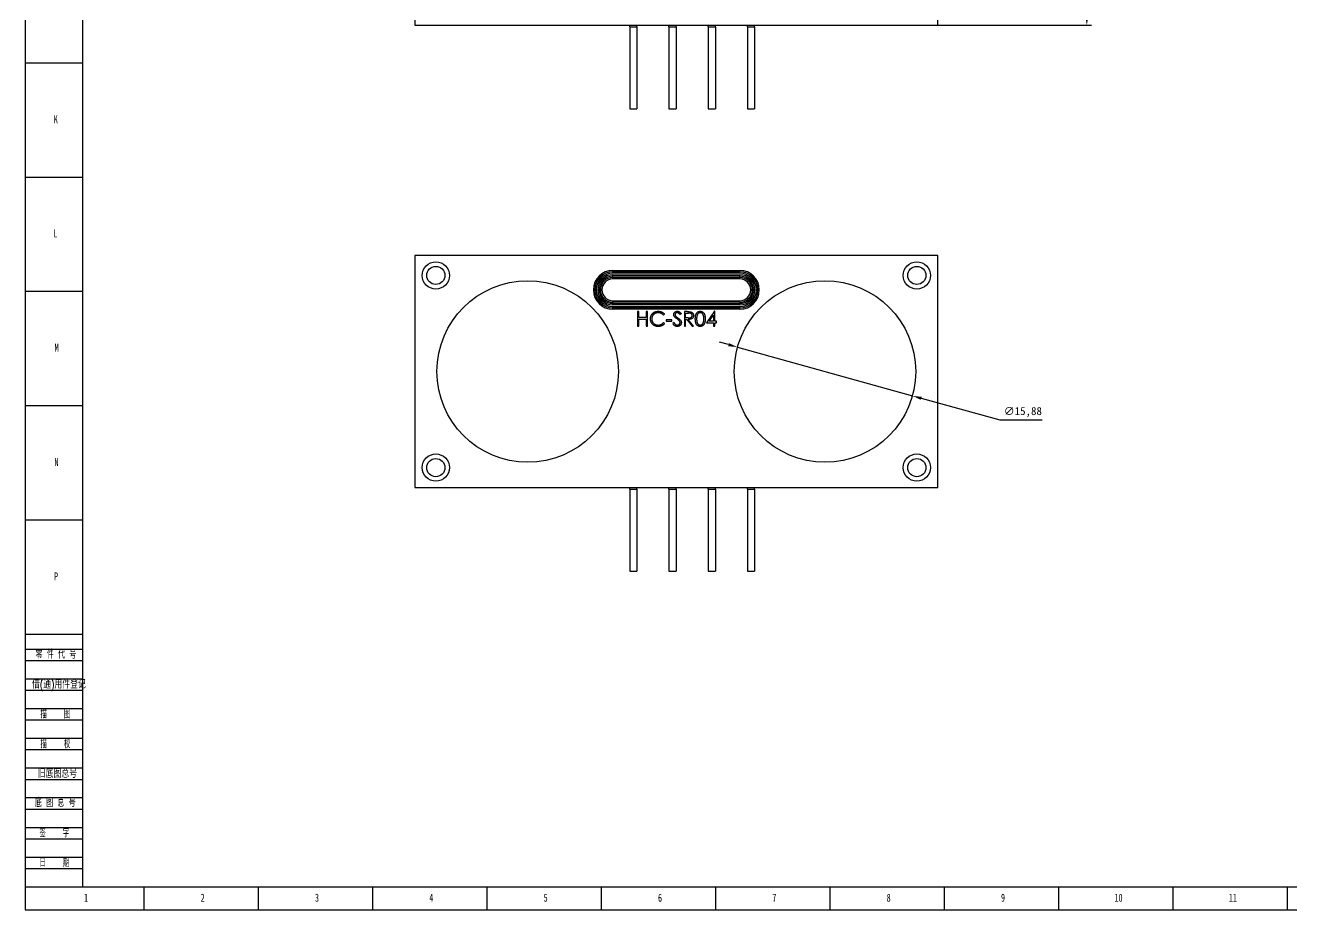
# Model space of a CAD drawing. Header units: millimetres. Extents: x 0 to 1189, y 0 to 841.
# Drawn here: x 0 to 554, y 0 to 387 of the extents above; entities that cross this region are included whole.
import ezdxf

# ---------------------------------------------------------------- set-up
doc = ezdxf.new("R2010")
doc.units = ezdxf.units.MM
doc.header["$PDSIZE"] = -1
for name, color, linetype in [('10', 7, 'Continuous'), ('5', 7, 'Continuous'), ('9', 7, 'Continuous')]:
    doc.layers.add(name, color=color, linetype=linetype)
doc.layers.add('文字层', color=3, linetype='Continuous', lineweight=25)
doc.styles.add('SLDTEXTSTYLE0', font='TXT', dxfattribs={"width": 0.7, "bigfont": 'bigfont'})
doc.styles.add('SLDTEXTSTYLE2', font='TXT', dxfattribs={"width": 0.614286, "bigfont": 'bigfont'})
doc.styles.add('SLDTEXTSTYLE4', font='TXT', dxfattribs={"width": 0.566667, "bigfont": 'bigfont'})
doc.styles.add('SLDTEXTSTYLE5', font='TXT', dxfattribs={"width": 0.7})
doc.dimstyles.new('ISO-25', dxfattribs={"dimtxt": 2.5, "dimasz": 2.5, "dimexe": 1.25, "dimexo": 0.625, "dimtad": 1, "dimtxsty": 'Standard', "dimcen": 2.5, "dimadec": 0, "dimazin": 0, "dimtfac": 1, "dimtmove": 0, "dimatfit": 3, "dimfxl": 1, "dimarcsym": 0})

# ---------------------------------------------------------------- blocks, each defined once
blk = doc.blocks.new('*D190')
at = {"layer": 'Defpoints', "color": 0, "transparency": 16777216}
for p in [(398.99, 488.45), (398.99, 386.85), (464.2, 386.85)]:
    blk.add_point(p, dxfattribs=at)
at = {"layer": '文字层', "color": 0, "lineweight": -2, "transparency": 16777216}
for p, q in [((398.99, 488.45), (466.2, 488.45)), ((464.2, 484.37), (464.2, 441.22)), ((464.2, 390.93), (464.2, 434.09)), ((398.99, 386.85), (466.2, 386.85))]:
    blk.add_line(p, q, dxfattribs=at)
at = {"layer": '文字层', "color": 0, "transparency": 16777216}
for points in [[(463.52, 484.37), (464.88, 484.37), (464.2, 488.45)], [(463.52, 390.93), (464.88, 390.93), (464.2, 386.85)]]:
    blk.add_solid(points, dxfattribs=at)
at = {"layer": '文字层', "color": 0, "transparency": 16777216, "insert": (464.2, 437.65), "char_height": 3.5, "attachment_point": 5}
blk.add_mtext('20,32', dxfattribs=at)
blk = doc.blocks.new('*D193')
at = {"layer": 'Defpoints', "color": 0, "transparency": 16777216}
for p in [(311.45, 246.07), (387.92, 224.77)]:
    blk.add_point(p, dxfattribs=at)
at = {"layer": '文字层', "color": 0, "lineweight": -2, "transparency": 16777216}
for p, q in [((307.52, 247.16), (303.59, 248.26)), ((311.45, 246.07), (387.92, 224.77)), ((426.23, 214.09), (391.85, 223.67)), ((444.67, 214.09), (426.23, 214.09))]:
    blk.add_line(p, q, dxfattribs=at)
at = {"layer": '文字层', "color": 0, "transparency": 16777216}
for points in [[(307.71, 247.82), (307.34, 246.51), (311.45, 246.07)], [(392.03, 224.33), (391.66, 223.02), (387.92, 224.77)]]:
    blk.add_solid(points, dxfattribs=at)
at = {"layer": '文字层', "color": 0, "transparency": 16777216, "insert": (436.22, 217.66), "char_height": 3.5, "attachment_point": 5}
blk.add_mtext('∅15,88', dxfattribs=at)

msp = doc.modelspace()

# ---------------------------------------------------------------- linework, layer by layer
at = {"color": 7, "linetype": 'Continuous', "lineweight": 25}
for p, q in [((170.385, 488.455), (170.385, 386.855)), ((398.985, 386.855), (398.985, 488.455)), ((170.385, 386.855), (398.985, 386.855)), ((264.302, 386.22), (264.302, 386.855)), ((264.302, 386.22), (267.477, 386.22)), ((264.302, 386.22), (264.302, 350.342)), ((267.477, 386.22), (267.477, 386.855)), ((267.477, 386.22), (267.477, 350.342)), ((281.447, 386.22), (281.447, 386.855)), ((281.447, 386.22), (284.622, 386.22)), ((281.447, 386.22), (281.447, 350.342)), ((284.622, 386.22), (284.622, 386.855)), ((284.622, 386.22), (284.622, 350.342)), ((298.592, 386.22), (298.592, 386.855)), ((298.592, 386.22), (301.767, 386.22)), ((298.592, 386.22), (298.592, 350.342)), ((301.767, 386.22), (301.767, 386.855)), ((301.767, 386.22), (301.767, 350.342)), ((315.737, 386.22), (315.737, 386.855)), ((315.737, 386.22), (318.912, 386.22)), ((315.737, 386.22), (315.737, 350.342)), ((318.912, 386.22), (318.912, 386.855)), ((318.912, 386.22), (318.912, 350.342)), ((264.302, 350.342), (267.477, 350.342)), ((281.447, 350.342), (284.622, 350.342)), ((298.592, 350.342), (301.767, 350.342)), ((315.737, 350.342), (318.912, 350.342)), ((398.985, 286.217), (170.385, 286.217)), ((170.385, 286.217), (170.385, 184.617)), ((398.985, 184.617), (398.985, 286.217)), ((256.904, 279.01), (256.904, 279.645)), ((256.904, 279.645), (312.466, 279.645)), ((256.904, 278.375), (256.904, 279.01)), ((256.904, 279.01), (312.466, 279.01)), ((312.466, 278.375), (256.904, 278.375)), ((256.904, 277.084), (256.904, 277.718)), ((256.904, 277.718), (312.466, 277.718)), ((312.466, 277.084), (256.904, 277.084)), ((256.904, 276.572), (256.904, 277.084)), ((312.466, 279.01), (312.466, 279.645)), ((312.466, 278.375), (312.466, 279.01)), ((312.466, 277.084), (312.466, 277.718)), ((312.466, 276.572), (312.466, 277.084)), ((256.904, 275.937), (256.904, 276.572)), ((256.904, 276.572), (312.466, 276.572)), ((312.466, 275.937), (256.904, 275.937)), ((312.466, 275.937), (312.466, 276.572)), ((256.904, 265.7), (256.904, 266.335)), ((256.904, 266.335), (312.466, 266.335)), ((312.466, 265.7), (312.466, 266.335)), ((312.466, 265.7), (256.904, 265.7)), ((256.904, 265.7), (256.904, 265.188)), ((256.904, 265.188), (312.466, 265.188)), ((256.904, 264.554), (256.904, 265.188)), ((312.466, 264.554), (256.904, 264.554)), ((256.904, 263.262), (256.904, 263.897)), ((256.904, 263.897), (312.466, 263.897)), ((312.466, 263.262), (256.904, 263.262)), ((256.904, 262.627), (256.904, 263.262)), ((312.466, 262.627), (256.904, 262.627)), ((268.24, 261.611), (267.67, 261.611)), ((267.67, 261.611), (267.67, 255.261)), ((268.24, 259.006), (268.24, 261.611)), ((272.066, 261.611), (271.497, 261.611)), ((271.497, 261.611), (271.497, 259.006)), ((272.066, 255.261), (272.066, 261.611)), ((279.058, 260.064), (279.556, 260.446)), ((286.287, 260.308), (286.802, 260.699)), ((289.456, 261.611), (288.186, 261.611)), ((288.186, 261.611), (288.186, 255.261)), ((288.756, 260.96), (289.946, 260.96)), ((288.756, 258.843), (288.756, 260.96)), ((301.34, 261.774), (297.873, 256.726)), ((301.456, 261.774), (301.34, 261.774)), ((301.456, 257.378), (301.456, 261.774)), ((312.466, 265.7), (312.466, 265.188)), ((312.466, 264.554), (312.466, 265.188)), ((312.466, 263.262), (312.466, 263.897)), ((312.466, 262.627), (312.466, 263.262)), ((267.67, 255.261), (268.24, 255.261)), ((271.497, 259.006), (268.24, 259.006)), ((268.24, 255.261), (268.24, 258.355)), ((268.24, 258.355), (271.497, 258.355)), ((271.497, 258.355), (271.497, 255.261)), ((271.497, 255.261), (272.066, 255.261)), ((279.556, 256.43), (279.058, 256.808)), ((282.731, 258.029), (280.289, 258.029)), ((280.289, 258.029), (280.289, 257.378)), ((280.289, 257.378), (282.731, 257.378)), ((282.731, 257.378), (282.731, 258.029)), ((283.675, 256.808), (283.138, 256.486)), ((288.186, 255.261), (288.756, 255.261)), ((289.918, 258.834), (288.756, 258.843)), ((288.756, 255.261), (288.756, 258.192)), ((288.756, 258.192), (289.219, 258.192)), ((289.219, 258.192), (291.551, 255.261)), ((292.256, 255.261), (289.923, 258.192)), ((291.551, 255.261), (292.256, 255.261)), ((297.873, 256.726), (300.886, 256.726)), ((298.993, 257.378), (300.886, 260.135)), ((300.886, 257.378), (298.993, 257.378)), ((300.886, 260.135), (300.886, 257.378)), ((300.886, 256.726), (300.886, 255.261)), ((300.886, 255.261), (301.456, 255.261)), ((302.188, 257.378), (301.456, 257.378)), ((301.456, 255.261), (301.456, 256.726)), ((301.456, 256.726), (302.188, 256.726)), ((302.188, 256.726), (302.188, 257.378)), ((170.385, 184.617), (398.985, 184.617)), ((264.302, 183.982), (264.302, 184.617)), ((264.302, 183.982), (267.477, 183.982)), ((264.302, 183.982), (264.302, 148.105)), ((267.477, 183.982), (267.477, 184.617)), ((267.477, 183.982), (267.477, 148.105)), ((281.447, 183.982), (281.447, 184.617)), ((281.447, 183.982), (284.622, 183.982)), ((281.447, 183.982), (281.447, 148.105)), ((284.622, 183.982), (284.622, 184.617)), ((284.622, 183.982), (284.622, 148.105)), ((298.592, 183.982), (298.592, 184.617)), ((298.592, 183.982), (301.767, 183.982)), ((298.592, 183.982), (298.592, 148.105)), ((301.767, 183.982), (301.767, 184.617)), ((301.767, 183.982), (301.767, 148.105)), ((315.737, 183.982), (315.737, 184.617)), ((315.737, 183.982), (318.912, 183.982)), ((315.737, 183.982), (315.737, 148.105)), ((318.912, 183.982), (318.912, 184.617)), ((318.912, 183.982), (318.912, 148.105)), ((264.302, 148.105), (267.477, 148.105)), ((281.447, 148.105), (284.622, 148.105)), ((298.592, 148.105), (301.767, 148.105)), ((315.737, 148.105), (318.912, 148.105))]:
    msp.add_line(p, q, dxfattribs=at)
for centre, radius in [((179.513, 277.454), 5.953), ((389.857, 277.454), 5.953), ((179.513, 277.454), 3.969), ((389.857, 277.454), 3.969), ((219.685, 235.417), 39.688), ((349.685, 235.417), 39.688), ((179.513, 193.38), 5.953), ((179.513, 193.38), 3.969), ((389.857, 193.38), 5.953), ((389.857, 193.38), 3.969)]:
    msp.add_circle(centre, radius, dxfattribs=at)
for centre, radius, start, end in [((256.904, 271.136), 8.509, 90, 270), ((256.904, 271.136), 7.874, 90, 270), ((256.904, 271.136), 7.239, 90, 270), ((256.904, 271.136), 6.582, 90, 270), ((256.904, 271.136), 5.948, 90, 270), ((312.466, 271.136), 8.509, 270, 90), ((312.466, 271.136), 7.874, 270, 90), ((312.466, 271.136), 7.239, 270, 90), ((312.466, 271.136), 6.582, 270, 90), ((312.466, 271.136), 5.948, 270, 90), ((256.904, 271.136), 5.436, 90, 270), ((256.904, 271.136), 4.801, 90, 270), ((312.466, 271.136), 5.436, 270, 90), ((312.466, 271.136), 4.801, 270, 90)]:
    msp.add_arc(centre, radius, start, end, dxfattribs=at)
for points, knots in [([(273.369, 258.473), (273.372, 258.587), (273.377, 258.812), (273.425, 259.142), (273.5, 259.457), (273.608, 259.759), (273.745, 260.048), (273.914, 260.321), (274.113, 260.582), (274.34, 260.825), (274.59, 261.047), (274.857, 261.243), (275.141, 261.406), (275.44, 261.542), (275.755, 261.646), (276.085, 261.719), (276.43, 261.765), (276.666, 261.771), (276.786, 261.774)], [0, 0, 0, 0, 0.0645578, 0.1270135, 0.1879548, 0.2480139, 0.3077477, 0.3682345, 0.4294698, 0.4927434, 0.5562578, 0.6182168, 0.6796555, 0.7412455, 0.8034153, 0.8668155, 0.9323283, 1, 1, 1, 1]), ([(276.75, 261.122), (276.686, 261.122), (276.56, 261.12), (276.372, 261.101), (276.187, 261.074), (276.006, 261.034), (275.829, 260.983), (275.655, 260.922), (275.486, 260.847), (275.319, 260.764), (275.16, 260.671), (275.01, 260.569), (274.868, 260.459), (274.735, 260.342), (274.612, 260.217), (274.498, 260.084), (274.394, 259.943), (274.298, 259.795), (274.213, 259.642), (274.141, 259.482), (274.078, 259.319), (274.027, 259.15), (273.988, 258.976), (273.96, 258.798), (273.941, 258.616), (273.94, 258.492), (273.939, 258.43)], [0, 0, 0, 0, 0.0439549, 0.0875019, 0.1304626, 0.172752, 0.2154031, 0.2576498, 0.3001527, 0.3431215, 0.3859252, 0.4276857, 0.468818, 0.5094918, 0.549883, 0.58998, 0.6304052, 0.6708686, 0.7113839, 0.7516273, 0.7917756, 0.8324589, 0.873319, 0.914543, 0.9569236, 1, 1, 1, 1]), ([(279.058, 260.064), (279.022, 260.107), (278.951, 260.191), (278.838, 260.309), (278.719, 260.42), (278.596, 260.524), (278.466, 260.617), (278.332, 260.704), (278.192, 260.783), (277.998, 260.878), (277.745, 260.978), (277.426, 261.061), (277.093, 261.114), (276.866, 261.12), (276.75, 261.122)], [0, 0, 0, 0, 0.0631633, 0.1254749, 0.1871212, 0.2482943, 0.3092949, 0.3698501, 0.4309734, 0.492456, 0.616148, 0.7408437, 0.8681826, 1, 1, 1, 1]), ([(276.786, 261.774), (276.859, 261.773), (277.003, 261.771), (277.217, 261.754), (277.425, 261.726), (277.627, 261.688), (277.825, 261.64), (278.017, 261.578), (278.204, 261.507), (278.385, 261.426), (278.559, 261.334), (278.726, 261.234), (278.885, 261.124), (279.036, 261.007), (279.178, 260.879), (279.314, 260.745), (279.44, 260.599), (279.517, 260.497), (279.556, 260.446)], [0, 0, 0, 0, 0.0685475, 0.1356829, 0.201215, 0.2656822, 0.3292668, 0.3923954, 0.4550698, 0.5171269, 0.57879, 0.6397399, 0.7001915, 0.7598062, 0.8196283, 0.8793548, 0.9395116, 1, 1, 1, 1]), ([(283.545, 260.292), (283.548, 260.359), (283.552, 260.492), (283.592, 260.686), (283.655, 260.872), (283.742, 261.046), (283.855, 261.206), (283.986, 261.352), (284.141, 261.475), (284.312, 261.583), (284.499, 261.667), (284.695, 261.73), (284.9, 261.766), (285.039, 261.771), (285.11, 261.774)], [0, 0, 0, 0, 0.0837854, 0.1657799, 0.24628, 0.3274609, 0.408797, 0.4897152, 0.571376, 0.6555233, 0.7410195, 0.8265468, 0.9119889, 1, 1, 1, 1]), ([(283.9, 259.325), (283.872, 259.362), (283.817, 259.436), (283.744, 259.551), (283.682, 259.668), (283.634, 259.789), (283.593, 259.911), (283.565, 260.036), (283.548, 260.163), (283.546, 260.249), (283.545, 260.292)], [0, 0, 0, 0, 0.13350677, 0.26255898, 0.38826445, 0.51266735, 0.63372227, 0.75539386, 0.87755295, 1, 1, 1, 1]), ([(285.046, 261.122), (284.981, 261.12), (284.854, 261.116), (284.675, 261.07), (284.513, 260.997), (284.374, 260.895), (284.258, 260.774), (284.175, 260.634), (284.124, 260.48), (284.118, 260.373), (284.115, 260.319)], [0, 0, 0, 0, 0.1430731, 0.275903, 0.4023709, 0.5284136, 0.6503564, 0.7658951, 0.8807741, 1, 1, 1, 1]), ([(284.115, 260.319), (284.116, 260.285), (284.117, 260.216), (284.137, 260.116), (284.163, 260.015), (284.203, 259.916), (284.259, 259.815), (284.333, 259.712), (284.425, 259.605), (284.496, 259.535), (284.534, 259.498)], [0, 0, 0, 0, 0.1072852, 0.2147459, 0.3229386, 0.4341162, 0.5534123, 0.686073, 0.834256, 1, 1, 1, 1]), ([(286.287, 260.308), (286.255, 260.348), (286.196, 260.426), (286.105, 260.534), (286.019, 260.632), (285.934, 260.718), (285.856, 260.796), (285.779, 260.862), (285.706, 260.918), (285.614, 260.977), (285.499, 261.036), (285.354, 261.086), (285.202, 261.116), (285.099, 261.12), (285.046, 261.122)], [0, 0, 0, 0, 0.0984694, 0.1896291, 0.2741841, 0.3521832, 0.4231989, 0.4885509, 0.5484733, 0.6014402, 0.7011981, 0.7995918, 0.8985451, 1, 1, 1, 1]), ([(285.11, 261.774), (285.185, 261.771), (285.334, 261.766), (285.552, 261.721), (285.763, 261.648), (285.933, 261.564), (286.065, 261.48), (286.167, 261.404), (286.269, 261.316), (286.374, 261.217), (286.479, 261.104), (286.586, 260.98), (286.695, 260.845), (286.766, 260.748), (286.802, 260.699)], [0, 0, 0, 0, 0.1072328, 0.2132518, 0.3188304, 0.4267935, 0.483646, 0.5436038, 0.6083076, 0.6771268, 0.7506856, 0.8287134, 0.9121903, 1, 1, 1, 1]), ([(289.456, 261.611), (289.541, 261.611), (289.704, 261.61), (289.937, 261.607), (290.149, 261.598), (290.34, 261.591), (290.509, 261.577), (290.657, 261.564), (290.784, 261.547), (290.86, 261.532), (290.895, 261.524)], [0, 0, 0, 0, 0.1762578, 0.3384344, 0.4848221, 0.6171576, 0.7346984, 0.8373852, 0.9263724, 1, 1, 1, 1]), ([(291.605, 259.914), (291.603, 259.965), (291.598, 260.066), (291.563, 260.214), (291.503, 260.354), (291.423, 260.485), (291.325, 260.604), (291.21, 260.706), (291.082, 260.79), (290.961, 260.843), (290.854, 260.876), (290.761, 260.899), (290.655, 260.918), (290.537, 260.933), (290.407, 260.946), (290.264, 260.954), (290.109, 260.959), (290.002, 260.96), (289.946, 260.96)], [0, 0, 0, 0, 0.0688143, 0.1363648, 0.2040194, 0.2730637, 0.3429133, 0.4109654, 0.4791688, 0.549308, 0.5876516, 0.6306467, 0.6788788, 0.7319343, 0.7911114, 0.8552832, 0.9250859, 1, 1, 1, 1]), ([(290.895, 261.524), (290.942, 261.513), (291.033, 261.49), (291.166, 261.442), (291.292, 261.387), (291.411, 261.321), (291.523, 261.246), (291.629, 261.162), (291.729, 261.069), (291.82, 260.965), (291.905, 260.857), (291.977, 260.74), (292.038, 260.617), (292.088, 260.487), (292.127, 260.353), (292.155, 260.211), (292.172, 260.064), (292.174, 259.964), (292.175, 259.913)], [0, 0, 0, 0, 0.0642168, 0.1270638, 0.1887445, 0.2491321, 0.3094525, 0.3698267, 0.4306501, 0.4923519, 0.5540721, 0.6156898, 0.6767977, 0.738439, 0.8013169, 0.8651845, 0.9316413, 1, 1, 1, 1]), ([(292.989, 258.433), (292.989, 258.535), (292.991, 258.733), (293.003, 259.021), (293.025, 259.291), (293.054, 259.544), (293.09, 259.778), (293.137, 259.995), (293.191, 260.194), (293.254, 260.376), (293.325, 260.544), (293.402, 260.701), (293.488, 260.846), (293.579, 260.982), (293.678, 261.107), (293.781, 261.223), (293.895, 261.326), (294.013, 261.42), (294.139, 261.503), (294.267, 261.575), (294.399, 261.637), (294.535, 261.686), (294.674, 261.726), (294.817, 261.754), (294.963, 261.771), (295.062, 261.773), (295.112, 261.774)], [0, 0, 0, 0, 0.0685946, 0.133246, 0.1943126, 0.2512792, 0.3045134, 0.3542349, 0.4004806, 0.4434108, 0.4840149, 0.5232523, 0.5610424, 0.5979002, 0.6335185, 0.6683144, 0.7024957, 0.7366854, 0.7702932, 0.8034373, 0.835913, 0.8684602, 0.9008465, 0.9334665, 0.9662576, 1, 1, 1, 1]), ([(295.131, 261.122), (295.061, 261.119), (294.92, 261.111), (294.713, 261.059), (294.513, 260.969), (294.355, 260.869), (294.234, 260.774), (294.148, 260.692), (294.068, 260.602), (293.995, 260.503), (293.925, 260.397), (293.862, 260.282), (293.805, 260.159), (293.752, 260.028), (293.706, 259.883), (293.667, 259.724), (293.632, 259.549), (293.607, 259.357), (293.585, 259.15), (293.57, 258.926), (293.559, 258.687), (293.559, 258.521), (293.559, 258.436)], [0, 0, 0, 0, 0.0603866, 0.1208832, 0.1827546, 0.247811, 0.2812991, 0.3150876, 0.3497024, 0.3848566, 0.4209662, 0.4585112, 0.4971747, 0.537602, 0.580503, 0.6274675, 0.6783882, 0.7339832, 0.7937467, 0.8577137, 0.9266979, 1, 1, 1, 1]), ([(295.112, 261.774), (295.162, 261.773), (295.263, 261.771), (295.411, 261.754), (295.556, 261.726), (295.697, 261.686), (295.835, 261.637), (295.97, 261.575), (296.101, 261.503), (296.226, 261.419), (296.348, 261.324), (296.463, 261.218), (296.572, 261.1), (296.675, 260.972), (296.769, 260.832), (296.859, 260.682), (296.939, 260.519), (297.017, 260.346), (297.084, 260.159), (297.144, 259.958), (297.193, 259.741), (297.234, 259.509), (297.265, 259.262), (297.288, 258.999), (297.3, 258.721), (297.302, 258.531), (297.304, 258.433)], [0, 0, 0, 0, 0.0337881, 0.0671939, 0.0998624, 0.1325666, 0.1651512, 0.1979132, 0.231319, 0.2650833, 0.2992553, 0.3343986, 0.3699428, 0.4062836, 0.4440638, 0.4829977, 0.5233544, 0.5655366, 0.6096129, 0.6563908, 0.7058855, 0.7583245, 0.8138318, 0.8727946, 0.9347222, 1, 1, 1, 1]), ([(296.734, 258.436), (296.733, 258.512), (296.731, 258.662), (296.723, 258.88), (296.704, 259.088), (296.683, 259.285), (296.651, 259.472), (296.617, 259.649), (296.571, 259.814), (296.522, 259.969), (296.467, 260.114), (296.405, 260.249), (296.339, 260.374), (296.268, 260.488), (296.192, 260.594), (296.109, 260.687), (296.022, 260.772), (295.901, 260.869), (295.742, 260.968), (295.545, 261.059), (295.339, 261.111), (295.2, 261.119), (295.131, 261.122)], [0, 0, 0, 0, 0.0656812, 0.1284865, 0.1881751, 0.2451061, 0.2994484, 0.3508229, 0.3999417, 0.4466717, 0.4912545, 0.5333763, 0.5738528, 0.6125263, 0.6495971, 0.685532, 0.7201058, 0.7538377, 0.8189254, 0.8804935, 0.9403113, 1, 1, 1, 1]), ([(274.174, 256.209), (274.11, 256.288), (273.982, 256.445), (273.819, 256.699), (273.679, 256.965), (273.565, 257.243), (273.477, 257.534), (273.416, 257.836), (273.376, 258.15), (273.371, 258.364), (273.369, 258.473)], [0, 0, 0, 0, 0.1243285, 0.247156, 0.3687797, 0.4907339, 0.6136138, 0.7389576, 0.8673106, 1, 1, 1, 1]), ([(273.939, 258.43), (273.941, 258.336), (273.946, 258.151), (273.986, 257.882), (274.046, 257.623), (274.138, 257.377), (274.25, 257.142), (274.392, 256.92), (274.556, 256.709), (274.745, 256.513), (274.953, 256.334), (275.176, 256.177), (275.413, 256.046), (275.662, 255.936), (275.925, 255.853), (276.202, 255.793), (276.491, 255.755), (276.689, 255.751), (276.789, 255.749)], [0, 0, 0, 0, 0.0643232, 0.1262901, 0.1867265, 0.2461464, 0.3055756, 0.3654294, 0.4263263, 0.4888399, 0.551725, 0.6139186, 0.6754838, 0.7373339, 0.800229, 0.8645023, 0.9310407, 1, 1, 1, 1]), ([(276.793, 255.098), (276.725, 255.099), (276.59, 255.1), (276.391, 255.115), (276.196, 255.136), (276.008, 255.167), (275.825, 255.204), (275.648, 255.253), (275.475, 255.309), (275.309, 255.374), (275.147, 255.447), (274.991, 255.53), (274.841, 255.622), (274.696, 255.721), (274.557, 255.83), (274.423, 255.947), (274.294, 256.073), (274.214, 256.163), (274.174, 256.209)], [0, 0, 0, 0, 0.0696628, 0.1377496, 0.2039167, 0.2687799, 0.3324137, 0.3947535, 0.45618, 0.5169956, 0.5773959, 0.6371983, 0.6969992, 0.7567562, 0.8165539, 0.876948, 0.9381318, 1, 1, 1, 1]), ([(276.789, 255.749), (276.9, 255.752), (277.119, 255.758), (277.439, 255.81), (277.745, 255.892), (278.038, 256.008), (278.316, 256.159), (278.58, 256.342), (278.83, 256.558), (278.981, 256.723), (279.058, 256.808)], [0, 0, 0, 0, 0.1285152, 0.2529486, 0.3747547, 0.4959398, 0.6171806, 0.7409095, 0.8678111, 1, 1, 1, 1]), ([(279.556, 256.43), (279.516, 256.378), (279.436, 256.275), (279.306, 256.129), (279.17, 255.992), (279.025, 255.865), (278.874, 255.745), (278.715, 255.636), (278.548, 255.535), (278.375, 255.443), (278.196, 255.362), (278.011, 255.292), (277.821, 255.232), (277.625, 255.183), (277.424, 255.144), (277.219, 255.118), (277.008, 255.101), (276.865, 255.099), (276.793, 255.098)], [0, 0, 0, 0, 0.0616742, 0.1230531, 0.183475, 0.2437265, 0.3042789, 0.3648629, 0.4259462, 0.4873912, 0.5492204, 0.6111436, 0.6735285, 0.7369615, 0.8007853, 0.8660126, 0.9321007, 1, 1, 1, 1]), ([(285.069, 255.098), (285.021, 255.099), (284.926, 255.101), (284.785, 255.117), (284.647, 255.14), (284.513, 255.177), (284.383, 255.221), (284.255, 255.276), (284.131, 255.341), (284.01, 255.416), (283.892, 255.504), (283.778, 255.605), (283.664, 255.718), (283.554, 255.846), (283.445, 255.986), (283.34, 256.14), (283.237, 256.308), (283.172, 256.425), (283.138, 256.486)], [0, 0, 0, 0, 0.0572083, 0.1136961, 0.1691779, 0.2241592, 0.2787199, 0.3337942, 0.3892415, 0.4458221, 0.5037043, 0.5642939, 0.6279754, 0.6950383, 0.7653727, 0.8396114, 0.9175378, 1, 1, 1, 1]), ([(283.675, 256.808), (283.725, 256.724), (283.821, 256.564), (283.98, 256.348), (284.146, 256.164), (284.318, 256.013), (284.496, 255.895), (284.682, 255.811), (284.873, 255.759), (285.004, 255.753), (285.069, 255.749)], [0, 0, 0, 0, 0.1590043, 0.3046461, 0.4385469, 0.5623223, 0.6774325, 0.7868974, 0.8936109, 1, 1, 1, 1]), ([(284.941, 258.461), (284.874, 258.509), (284.746, 258.6), (284.568, 258.735), (284.408, 258.858), (284.268, 258.971), (284.147, 259.074), (284.045, 259.165), (283.965, 259.248), (283.92, 259.301), (283.9, 259.325)], [0, 0, 0, 0, 0.1815353, 0.3470817, 0.4955678, 0.6283573, 0.7455197, 0.8458308, 0.9307818, 1, 1, 1, 1]), ([(284.534, 259.498), (284.548, 259.486), (284.581, 259.456), (284.641, 259.408), (284.721, 259.348), (284.818, 259.275), (284.934, 259.189), (285.069, 259.093), (285.222, 258.983), (285.33, 258.907), (285.387, 258.866)], [0, 0, 0, 0, 0.0525943, 0.124952, 0.2180939, 0.3335024, 0.4687892, 0.6249376, 0.801683, 1, 1, 1, 1]), ([(286.086, 257.449), (286.057, 257.485), (285.997, 257.562), (285.895, 257.675), (285.774, 257.792), (285.64, 257.918), (285.488, 258.045), (285.321, 258.181), (285.137, 258.32), (285.007, 258.413), (284.941, 258.461)], [0, 0, 0, 0, 0.0902792, 0.1895299, 0.2991979, 0.4189259, 0.5483763, 0.6881364, 0.8390835, 1, 1, 1, 1]), ([(285.069, 255.749), (285.125, 255.751), (285.235, 255.754), (285.398, 255.784), (285.556, 255.829), (285.705, 255.894), (285.845, 255.973), (285.968, 256.068), (286.074, 256.174), (286.161, 256.292), (286.227, 256.42), (286.278, 256.551), (286.307, 256.687), (286.311, 256.779), (286.313, 256.826)], [0, 0, 0, 0, 0.0912636, 0.1809303, 0.2700882, 0.3601561, 0.4483425, 0.5326658, 0.6138337, 0.6939815, 0.772716, 0.8493352, 0.9239673, 1, 1, 1, 1]), ([(286.883, 256.817), (286.882, 256.76), (286.88, 256.647), (286.852, 256.481), (286.813, 256.321), (286.753, 256.167), (286.68, 256.016), (286.587, 255.874), (286.479, 255.737), (286.356, 255.607), (286.221, 255.489), (286.078, 255.383), (285.927, 255.296), (285.769, 255.224), (285.604, 255.168), (285.432, 255.127), (285.253, 255.102), (285.131, 255.099), (285.069, 255.098)], [0, 0, 0, 0, 0.0614843, 0.1217745, 0.1809196, 0.2402561, 0.3001144, 0.3611459, 0.4235006, 0.4886694, 0.5539541, 0.6175813, 0.6802384, 0.7421874, 0.8046632, 0.868259, 0.9330203, 1, 1, 1, 1]), ([(285.387, 258.866), (285.456, 258.816), (285.59, 258.719), (285.779, 258.573), (285.952, 258.43), (286.107, 258.291), (286.246, 258.158), (286.368, 258.028), (286.475, 257.903), (286.59, 257.742), (286.707, 257.545), (286.807, 257.303), (286.871, 257.06), (286.879, 256.897), (286.883, 256.817)], [0, 0, 0, 0, 0.0969723, 0.1877734, 0.2723961, 0.351321, 0.4243348, 0.4919088, 0.5542332, 0.6112677, 0.7163478, 0.8145401, 0.9084955, 1, 1, 1, 1]), ([(286.313, 256.826), (286.311, 256.878), (286.305, 256.986), (286.259, 257.144), (286.187, 257.301), (286.12, 257.398), (286.086, 257.449)], [0, 0, 0, 0, 0.2347234, 0.4771583, 0.7285563, 1, 1, 1, 1]), ([(289.918, 258.834), (289.972, 258.834), (290.078, 258.834), (290.23, 258.841), (290.372, 258.849), (290.502, 258.862), (290.622, 258.878), (290.731, 258.899), (290.829, 258.922), (290.943, 258.959), (291.07, 259.017), (291.209, 259.102), (291.327, 259.208), (291.426, 259.329), (291.506, 259.463), (291.563, 259.607), (291.599, 259.758), (291.603, 259.862), (291.605, 259.914)], [0, 0, 0, 0, 0.07166815, 0.13891329, 0.20118457, 0.25912443, 0.31225504, 0.36068151, 0.40508614, 0.44510166, 0.51877778, 0.58946158, 0.65846224, 0.72728322, 0.79632249, 0.86317489, 0.93094938, 1, 1, 1, 1]), ([(292.175, 259.913), (292.172, 259.828), (292.167, 259.663), (292.118, 259.423), (292.039, 259.2), (291.93, 258.993), (291.79, 258.806), (291.623, 258.642), (291.427, 258.505), (291.245, 258.41), (291.084, 258.349), (290.951, 258.306), (290.807, 258.273), (290.652, 258.243), (290.485, 258.221), (290.308, 258.204), (290.119, 258.194), (289.99, 258.192), (289.923, 258.192)], [0, 0, 0, 0, 0.0787802, 0.1537206, 0.2267135, 0.2991912, 0.37119, 0.4430064, 0.5166892, 0.5932172, 0.6338729, 0.6769891, 0.7228995, 0.7719586, 0.8242113, 0.8793787, 0.9379481, 1, 1, 1, 1]), ([(295.112, 255.098), (295.062, 255.099), (294.963, 255.101), (294.817, 255.118), (294.675, 255.146), (294.536, 255.184), (294.401, 255.232), (294.27, 255.294), (294.142, 255.365), (294.019, 255.447), (293.901, 255.54), (293.788, 255.643), (293.683, 255.758), (293.586, 255.884), (293.494, 256.02), (293.408, 256.167), (293.33, 256.324), (293.258, 256.493), (293.194, 256.677), (293.138, 256.877), (293.093, 257.095), (293.055, 257.329), (293.025, 257.581), (293.004, 257.85), (292.991, 258.136), (292.989, 258.332), (292.989, 258.433)], [0, 0, 0, 0, 0.0337871, 0.0666217, 0.0992849, 0.1313612, 0.1635852, 0.1961039, 0.2289023, 0.2621581, 0.2959912, 0.3302178, 0.3650598, 0.4009507, 0.4376204, 0.4757075, 0.5153807, 0.5564135, 0.5997648, 0.6464242, 0.6964314, 0.7497815, 0.8065733, 0.8674355, 0.9318868, 1, 1, 1, 1]), ([(293.559, 258.436), (293.559, 258.351), (293.559, 258.186), (293.57, 257.947), (293.585, 257.724), (293.605, 257.517), (293.633, 257.326), (293.665, 257.151), (293.705, 256.991), (293.751, 256.847), (293.803, 256.715), (293.861, 256.592), (293.923, 256.477), (293.992, 256.371), (294.067, 256.273), (294.147, 256.182), (294.234, 256.101), (294.355, 256.003), (294.514, 255.903), (294.715, 255.815), (294.921, 255.76), (295.061, 255.753), (295.131, 255.749)], [0, 0, 0, 0, 0.0729511, 0.1415837, 0.2059265, 0.2653014, 0.3205972, 0.3718165, 0.4187898, 0.4616987, 0.5021336, 0.5408043, 0.5781805, 0.6142969, 0.6496782, 0.6842995, 0.718359, 0.7520809, 0.8176524, 0.8797221, 0.9399656, 1, 1, 1, 1]), ([(297.304, 258.433), (297.302, 258.336), (297.3, 258.147), (297.288, 257.87), (297.265, 257.609), (297.235, 257.363), (297.195, 257.132), (297.144, 256.917), (297.089, 256.715), (297.02, 256.53), (296.945, 256.358), (296.863, 256.197), (296.776, 256.046), (296.68, 255.906), (296.579, 255.777), (296.468, 255.66), (296.353, 255.552), (296.231, 255.457), (296.103, 255.373), (295.972, 255.298), (295.837, 255.238), (295.699, 255.186), (295.557, 255.147), (295.412, 255.119), (295.263, 255.1), (295.162, 255.099), (295.112, 255.098)], [0, 0, 0, 0, 0.0650633, 0.1267732, 0.1855158, 0.2407647, 0.2929798, 0.3422504, 0.3889193, 0.4327757, 0.4746284, 0.5147747, 0.5536059, 0.5914264, 0.6280281, 0.6638036, 0.6989843, 0.7335915, 0.7676285, 0.8012083, 0.8342638, 0.8669807, 0.8997197, 0.9327019, 0.9661759, 1, 1, 1, 1]), ([(295.131, 255.749), (295.201, 255.752), (295.342, 255.758), (295.547, 255.814), (295.746, 255.898), (295.902, 255.998), (296.021, 256.093), (296.106, 256.174), (296.185, 256.264), (296.259, 256.362), (296.327, 256.469), (296.388, 256.584), (296.445, 256.709), (296.477, 256.795), (296.493, 256.84)], [0, 0, 0, 0, 0.1128134, 0.2253939, 0.3395948, 0.4596754, 0.5217352, 0.5839258, 0.6481741, 0.713881, 0.7810045, 0.8514509, 0.9240507, 1, 1, 1, 1]), ([(296.493, 256.84), (296.512, 256.896), (296.551, 257.011), (296.601, 257.19), (296.641, 257.377), (296.676, 257.572), (296.701, 257.776), (296.72, 257.988), (296.732, 258.209), (296.733, 258.36), (296.734, 258.436)], [0, 0, 0, 0, 0.1105883, 0.2245418, 0.3425035, 0.4643241, 0.590756, 0.7222275, 0.8588428, 1, 1, 1, 1])]:
    msp.add_open_spline(points, degree=3, knots=knots, dxfattribs=at)
at = {"layer": '5', "color": 7}
for p, q in [((0, 841), (0, 0)), ((0, 114), (25, 114)), ((0, 109), (25, 109)), ((0, 101), (25, 101)), ((0, 96), (25, 96)), ((0, 88), (25, 88)), ((0, 83), (25, 83)), ((0, 75), (25, 75)), ((0, 70), (25, 70)), ((0, 62), (25, 62)), ((0, 57), (25, 57)), ((0, 49), (25, 49)), ((0, 44), (25, 44)), ((0, 36), (25, 36)), ((0, 31), (25, 31)), ((0, 23), (25, 23)), ((0, 18), (25, 18)), ((0, 0), (1189, 0))]:
    msp.add_line(p, q, dxfattribs=at)
at = {"layer": '5', "color": 7, "lineweight": 25}
for p, q in [((25, 831.05), (25, 10)), ((0, 10), (1179, 10))]:
    msp.add_line(p, q, dxfattribs=at)
at = {"layer": '5'}
for p, q in [((0, 370.5), (25, 370.5)), ((0, 320.5), (25, 320.5)), ((0, 270.5), (25, 270.5)), ((0, 220.5), (25, 220.5)), ((0, 170.5), (25, 170.5)), ((0, 120.5), (25, 120.5)), ((52, 0), (52, 10)), ((102, 0), (102, 10)), ((152, 0), (152, 10)), ((202, 0), (202, 10)), ((252, 0), (252, 10)), ((302, 0), (302, 10)), ((352, 0), (352, 10)), ((402, 0), (402, 10)), ((452, 0), (452, 10)), ((502, 0), (502, 10)), ((552, 0), (552, 10))]:
    msp.add_line(p, q, dxfattribs=at)

# ---------------------------------------------------------------- texts
at = {"layer": '10', "char_height": 3.5, "attachment_point": 2, "style": 'SLDTEXTSTYLE5'}
for s, insert in [('K', (13.32, 347.54)), ('L', (13.181, 297.54)), ('M', (13.707, 247.54)), ('N', (13.603, 197.54)), ('P', (13.444, 147.54)), ('1', (26.544, 6.984)), ('2', (77.544, 6.984)), ('3', (127.544, 6.984)), ('4', (177.544, 6.984)), ('5', (227.544, 6.984)), ('6', (277.547, 6.984)), ('7', (327.547, 6.984)), ('8', (377.547, 6.984)), ('9', (427.547, 6.984)), ('10', (478.089, 6.984)), ('11', (528.089, 6.984))]:
    msp.add_mtext(s, dxfattribs=dict(at, insert=insert))
at = {"layer": '9', "color": 7, "char_height": 3.5}
for s, insert, attachment_point, style in [('零 件 代 号', (4.482, 113.36), 1, 'SLDTEXTSTYLE2'), ('借(通)用件登记', (2.933, 100.276), 1, 'SLDTEXTSTYLE0'), ('描    图', (13.129, 87.176), 2, 'SLDTEXTSTYLE4'), ('描    校', (13.129, 74.137), 2, 'SLDTEXTSTYLE4'), ('旧底图总号', (5.459, 61.201), 1, 'SLDTEXTSTYLE0'), ('底 图 总 号', (4.212, 48.433), 1, 'SLDTEXTSTYLE2'), ('签    字', (12.691, 35.193), 2, 'SLDTEXTSTYLE4'), ('日    期', (12.691, 22.233), 2, 'SLDTEXTSTYLE4')]:
    msp.add_mtext(s, dxfattribs=dict(at, insert=insert, attachment_point=attachment_point, style=style))

# ---------------------------------------------------------------- dimensions: what is measured, and where the dimension line sits
at = {"layer": '文字层'}
dim = msp.add_linear_dim(base=(464.199, 386.855), p1=(398.985, 488.455), p2=(398.985, 386.855), angle=90, dimstyle='ISO-25', override={"dimtxt": 3.5, "dimasz": 4.08, "dimexe": 2, "dimexo": 0, "dimgap": 1.524, "dimtih": 1, "dimtoh": 1, "dimlfac": 0.2, "dimzin": 0, "dimadec": 2, "dimtzin": 0}, dxfattribs=at)
dim.commit()
dim.dimension.update_dxf_attribs({"geometry": '*D190', "text_midpoint": (464.199, 437.655)})
dim = msp.add_diameter_dim_2p(p1=(311.453, 246.068), p2=(387.917, 224.766), dimstyle='ISO-25', override={"dimtxt": 3.5, "dimasz": 4.08, "dimexe": 2, "dimexo": 0, "dimgap": 1.524, "dimtih": 1, "dimtoh": 1, "dimlfac": 0.2, "dimzin": 0, "dimadec": 2, "dimtzin": 0}, dxfattribs=at)
dim.commit()
dim.dimension.update_dxf_attribs({"geometry": '*D193', "text_midpoint": (436.216, 214.092), "dimtype": 163})

doc.saveas('drawing.dxf')
